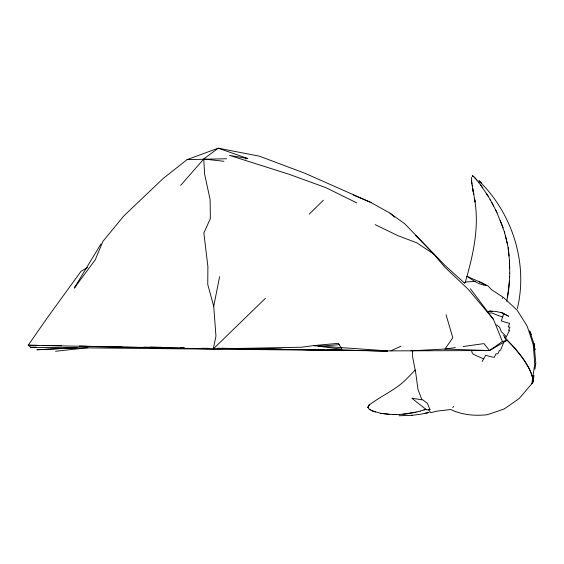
<?xml version="1.0" encoding="UTF-8"?>
<svg xmlns="http://www.w3.org/2000/svg" width="564" height="564" viewBox="0 0 564 564"><rect width="100%" height="100%" fill="white"/><g stroke="black" fill="none" stroke-linecap="round" stroke-linejoin="round"><path stroke-width="0.85" d="M368.391 407.088L367.982 407.455L368.095 406.996M412.58 350.237L412.439 355.919L415.788 373.297L417.98 389.47L421.928 399.82M509.609 276.762L509.814 273.096M506.74 301.402L508.756 289.177L509.687 276.762M509.489 280.907L507.537 297.369M534.926 369.23L535.786 363.378M533.036 381.588L534.002 375.42M87.498 267.477L80.969 271.383L48.575 316.03L28.2 345.21L213.305 348.933L215.963 336.088L213.721 306.301L219.615 276.642M517.357 308.578C528.264 263.014 512.225 213.361 479.005 180.854L481.656 183.511L479.055 180.882M503.645 314.014L501.304 320.874A20.713 2.298 22.5 0 0 509.68 323.362L508.234 326.958L509.948 327.134L508.516 330.553L509.595 330.314L506.063 337.335L505.33 335.615L501.304 331.717L499.612 327.247L496.623 324.871M465.258 282.331C473.147 255.295 479.717 226.608 474.437 198.436L475.114 202.053L472.808 188.764L472.914 189.433M503.786 342.235L500.564 350.181L499.485 350.42L497.843 353.825L496.059 353.79L494.304 357.301A20.713 4.702 26.1 0 1 485.745 355.2L482.149 361.524M76.443 285.18L74.314 287.985L100.935 243.958M473.372 176.32L472.484 175.855L472.667 176.292M368.384 407.137L367.869 407.539L367.827 407.18A5.273 2.728 30.4 0 1 368.031 406.954L368.539 406.623L368.158 406.933M74.314 287.985L95.238 259.842L102.888 241.399L123.904 215.836L163.229 178.443L187.079 159.612L218.219 148.198L259.355 156.172L304.927 173.275L371.119 202.568L389.999 213.164L404.755 223.774L445.215 265.644L464.771 283.297M180.656 185.373L203.738 159.006L218.219 148.198L247.772 158.505L245.213 158.801M415.33 369.984L405.925 379.572C395.202 390.175 380.933 395.977 369.173 405.086M472.561 175.947L472.463 175.883M452.688 407.497L453.682 406.489M309.234 214.158L323.383 200.213M265.44 298.278L213.305 348.933L301.846 347.205L313.464 345.612L338.414 343.328L341.883 349.201L313.464 345.612L387.376 350.893L489.531 350.554L506.698 340.529L503.624 335.263M368.609 405.502L369.335 404.966L368.743 405.396M410.902 350.829L444.975 349.046L489.531 350.554L502.376 341.488L506.698 340.529M368.496 406.863L368.63 406.82M390.88 350.829L400.926 346.24M464.313 282.818L466.576 281.901L475.389 281.45M423.86 409.972L426.074 409.224L420.272 411.057M416.838 411.939L420.328 411.107M424.784 413.44L429.035 412.439L420.8 414.202L411.452 415.386L412.686 415.308M416.895 411.988L402.858 414.223M415.569 412.291L406.376 413.906L399.467 414.462M455.367 347.593L444.975 349.046L452.829 337.765L446.032 314.712M463.164 346.507L483.954 343.61L489.531 350.554M55.561 351.28L87.942 347.685M489.573 313.091L491.709 312.858A20.84 2.03 22.1 0 0 502.714 317.095M488.861 311.215L490.56 311.046M488.332 311.398L492.28 311.039M318.829 346.31L339.634 344.625M412.051 415.351L399.002 415.746M487.409 311.709L494.995 311.286L502.228 312.844L508.622 316.263L501.135 312.252M76.429 347.685L36.871 349.772L77.113 347.812M187.079 159.612L226.636 158.745M38.761 345.379L28.2 345.21L30.724 347.325L35.997 347.149M396.104 414.568L399.516 414.512M246.01 158.519L247.772 158.505L229.541 155.403L289.022 174.262L325.844 187.636L356.702 202.836M394.053 414.561L396.161 414.618M30.724 347.325L387.376 350.893L364.485 350.533M392.833 414.547L394.109 414.611M86.511 346.254L90.91 346.324M107.625 346.585L121.697 346.797M143.693 347.135L161.29 347.41M180.642 347.706L184.16 347.762M217.591 348.277L241.343 348.644M253.659 348.834L286.209 349.335M290.608 349.405L324.913 349.934M326.676 349.955L387.376 350.893L217.577 348.46M82.09 346.515L184.146 347.981M201.503 348.277L208.779 348.333M43.167 345.45L61.652 345.739M79.256 346.021L86.299 346.127M114.471 346.578L121.514 346.684M150.567 347.149L162.009 347.325M221.871 348.277L241.244 348.58M257.085 348.834L281.739 349.222M293.181 349.405L324.871 349.906M328.396 349.962L362.73 350.505M392.882 414.603L380.89 413.32M472.632 175.834L472.237 175.919A5.273 1.072 18.9 0 0 472.279 176.017L472.378 176.363M389.689 414.462L380.94 413.37L372.036 410.782M223.88 161.283L203.738 159.006L204.605 174.057L210.132 199.684L210.351 218.592L203.858 233.01L207.897 266.638L207.756 284.453L213.721 306.301M375.412 412.03L371.535 410.521M353.318 195.031L371.119 202.568M479.203 281.838L488.05 285.962L491.716 289.818L503.765 297.693L517.117 310.165L527.093 325.971A297.517 115.267 76.7 0 1 533.234 344.78A497.314 182.362 87 0 1 534.75 364.252L531.831 383.788A130.016 22.017 24.3 0 0 533.043 380.016M375.187 224.655L398.029 235.717L416.74 242.788L433.737 254.075L444.897 267.265L468.007 289.078L493.5 319.421L502.376 341.488M371.584 410.578L370.224 409.781M369.857 409.549L370.28 409.831M369.519 409.323L369.906 409.598M369.575 409.372L368.32 408.287M473.097 176.165L474.352 177.251M389.999 213.164L394.624 217.126M473.506 176.511L475.685 178.675M504.519 337.307L512.302 345.422A528.764 89.549 24.3 0 1 525.493 362.215L527.798 366.022A528.764 89.549 24.3 0 1 532.67 378.049M504.42 337.378L512.204 345.485A528.764 89.549 24.3 0 1 525.394 362.285L527.7 366.092A528.764 89.549 24.3 0 1 532.733 378.895M415.661 235.329L433.737 254.075M474.571 177.568L476.072 179.105M475.988 179.112L476.911 180.064M476.397 179.578L478.949 182.673M428.379 409.626L430.818 412.679L436.924 411.135L450.706 409.52C461.986 414.921 474.62 416.07 486.979 414.751A297.517 164.434 -37 0 0 504.251 408.872A497.314 242.647 -47.1 0 0 519.275 398.41L531.732 383.858A130.016 22.017 24.3 0 0 532.86 379.664M470.39 288.803L493.5 319.421M478.864 182.68L482.742 187.847M480.683 185.098L488.198 196.23M486.26 193.248L490.053 199.346M489.975 199.346L490.743 200.537M490.666 200.544L493.683 205.923M491.801 202.582L496.644 211.909M495.333 209.371L497.11 212.917M497.032 212.924L503.081 227.807M529.631 331.103L534.066 344.103L534.891 349.814L533.791 343.356L534.891 349.814M502.228 297.834L502.475 298.462M500.197 220.27L504.371 231.825M504.294 231.832L504.695 232.89M504.618 232.897L507.452 243.845M505.436 235.794L508.185 247.645L509.102 256.049M472.844 188.996L471.737 182.398L471.546 177.427M473.034 190.463L473.802 194.263L472.97 190.153M472.188 185.323L472.371 186.416M534.094 344.209L535.793 363.054M471.737 182.398L471.941 184.068M508.108 247.652L509.496 260.653L509.736 273.103M471.73 350.448L471.871 352.183L473.062 354.044A20.84 5.005 26.5 0 0 483.841 358.774M471.574 180.247L471.652 181.418M509.419 260.66L509.68 268.45M430.008 409.64L426.546 409.824L411.84 398.269L422.76 399.89L427.336 403.295L430.008 409.64M483.404 284.905C477.186 283.77 472.202 279.525 466.914 276.339L483.559 283.586L486.062 285.539L483.404 284.905M531.062 334.283L529.525 331.096L531.246 334.755L531.062 334.283"/></g></svg>
